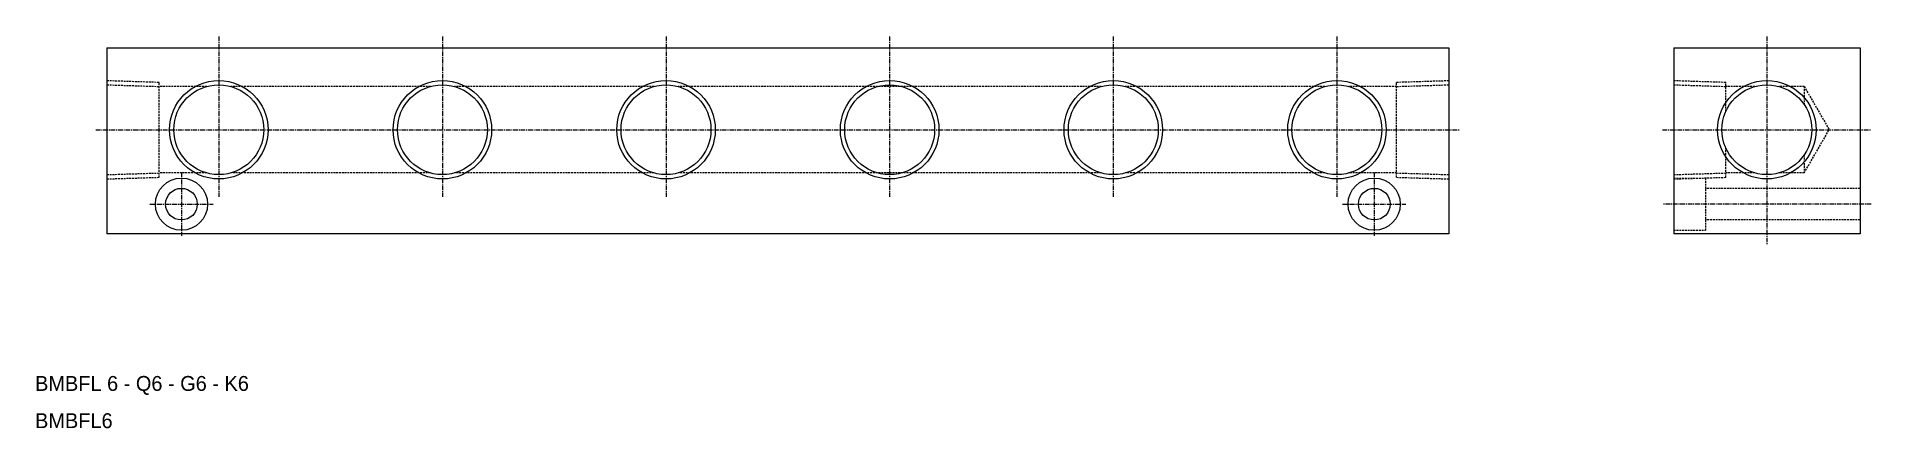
# Model space of a CAD drawing. Extents: x 1229 to 1721, y 23 to 128.
import ezdxf

# ---------------------------------------------------------------- set-up
doc = ezdxf.new("R2010")
doc.units = 0
doc.linetypes.add('CENTER', pattern=[2, 1.25, -0.25, 0.25, -0.25])
doc.linetypes.add('DASHED', pattern=[0.75, 0.5, -0.25])
doc.layers.get('0').update_dxf_attribs({"linetype": 'CONTINUOUS'})
doc.layers.add('CENTER', color=1, linetype='CENTER')

msp = doc.modelspace()

# ---------------------------------------------------------------- linework, layer by layer
at = {"color": 7, "linetype": 'CONTINUOUS'}
for p, q in [((1247.39, 125.12), (1607.39, 125.12)), ((1247.39, 125.12), (1247.39, 75.12)), ((1667.75, 125.12), (1667.75, 75.12)), ((1667.75, 125.12), (1717.75, 125.12)), ((1717.75, 125.12), (1717.75, 75.12)), ((1607.39, 75.12), (1247.39, 75.12)), ((1717.75, 75.12), (1667.75, 75.12))]:
    msp.add_line(p, q, dxfattribs=at)
msp.add_line((1607.39, 125.12), (1607.39, 75.12))
at = {"color": 3, "linetype": 'DASHED'}
for p, q in [((1247.39, 116.34), (1261.39, 115.9)), ((1247.39, 115.18), (1261.39, 114.74)), ((1261.39, 90.33), (1261.39, 115.9)), ((1274.17, 114.74), (1261.39, 114.74)), ((1334.17, 114.74), (1280.61, 114.74)), ((1394.17, 114.74), (1340.61, 114.74)), ((1514.17, 114.74), (1400.61, 114.74)), ((1574.17, 114.74), (1520.61, 114.74)), ((1593.39, 114.74), (1580.61, 114.74)), ((1593.39, 115.9), (1607.39, 116.34)), ((1593.39, 90.33), (1593.39, 115.9)), ((1593.39, 114.74), (1607.39, 115.18)), ((1667.75, 116.34), (1681.75, 115.9)), ((1667.75, 115.18), (1681.75, 114.74)), ((1681.75, 108.06), (1681.75, 115.9)), ((1689.54, 114.74), (1681.75, 114.74)), ((1702.75, 114.74), (1695.97, 114.74)), ((1702.75, 114.74), (1709.46, 103.12)), ((1702.75, 114.74), (1702.75, 109.86)), ((1702.75, 91.5), (1709.46, 103.12)), ((1681.75, 90.33), (1681.75, 98.18)), ((1702.75, 96.38), (1702.75, 91.5)), ((1247.39, 91.06), (1261.39, 91.5)), ((1247.39, 89.9), (1261.39, 90.33)), ((1274.17, 91.5), (1261.39, 91.5)), ((1334.17, 91.5), (1280.61, 91.5)), ((1394.17, 91.5), (1340.61, 91.5)), ((1514.17, 91.5), (1400.61, 91.5)), ((1574.17, 91.5), (1520.61, 91.5)), ((1593.39, 91.5), (1580.61, 91.5)), ((1593.39, 91.5), (1607.39, 91.06)), ((1593.39, 90.33), (1607.39, 89.9)), ((1667.75, 91.06), (1681.75, 91.5)), ((1667.75, 89.9), (1681.75, 90.33)), ((1667.75, 90.12), (1676.25, 90.12)), ((1676.25, 90.12), (1676.25, 76.12)), ((1689.54, 91.5), (1681.75, 91.5)), ((1702.75, 91.5), (1695.97, 91.5)), ((1717.75, 87.37), (1676.25, 87.37)), ((1717.75, 78.87), (1676.25, 78.87)), ((1667.75, 76.12), (1676.25, 76.12))]:
    msp.add_line(p, q, dxfattribs=at)
at = {"color": 3, "linetype": 'CONTINUOUS'}
for centre in [(1277.39, 103.12), (1337.39, 103.12), (1397.39, 103.12), (1457.39, 103.12), (1517.39, 103.12), (1577.39, 103.12), (1692.75, 103.12)]:
    msp.add_circle(centre, 13.22, dxfattribs=at)
at = {"color": 7, "linetype": 'CONTINUOUS'}
for centre, radius in [((1277.39, 103.12), 12.06), ((1337.39, 103.12), 12.06), ((1397.39, 103.12), 12.06), ((1457.39, 103.12), 12.06), ((1517.39, 103.12), 12.06), ((1577.39, 103.12), 12.06), ((1692.75, 103.12), 12.06), ((1267.39, 83.12), 7), ((1587.39, 83.12), 7), ((1267.39, 83.12), 4.25), ((1587.39, 83.12), 4.25)]:
    msp.add_circle(centre, radius, dxfattribs=at)
at = {"layer": 'CENTER'}
for p, q in [((1277.39, 128.12), (1277.39, 85.06)), ((1337.39, 128.12), (1337.39, 85.06)), ((1397.39, 128.12), (1397.39, 85.06)), ((1457.39, 128.12), (1457.39, 85.06)), ((1517.39, 128.12), (1517.39, 85.06)), ((1577.39, 128.12), (1577.39, 85.06)), ((1692.75, 128.12), (1692.75, 72.12)), ((1244.39, 103.12), (1610.39, 103.12)), ((1664.75, 103.12), (1720.75, 103.12)), ((1267.39, 91.62), (1267.39, 74.62)), ((1587.39, 91.62), (1587.39, 74.62)), ((1258.89, 83.12), (1275.89, 83.12)), ((1578.89, 83.12), (1595.89, 83.12)), ((1720.75, 83.12), (1664.75, 83.12))]:
    msp.add_line(p, q, dxfattribs=at)

# ---------------------------------------------------------------- texts
at = {"color": 7, "linetype": 'CONTINUOUS'}
for s, p in [('BMBFL 6 - Q6 - G6 - K6', (1228.11, 32.96)), ('BMBFL6', (1228.11, 22.96))]:
    msp.add_text(s, height=4, dxfattribs=at).set_placement(p)

doc.saveas('drawing.dxf')
